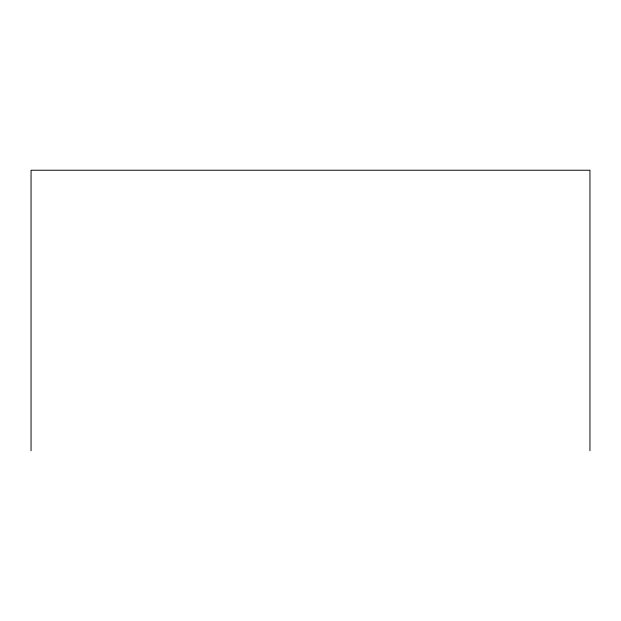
<?xml version="1.0" encoding="UTF-8"?>
<svg xmlns="http://www.w3.org/2000/svg" width="621" height="621" viewBox="0 0 621 621"><rect width="100%" height="100%" fill="white"/><g stroke="black" fill="none" stroke-linecap="round" stroke-linejoin="round"><path stroke-width="0.93" d="M589.95 450.761L589.95 170.239L31.05 170.239L31.05 450.761"/></g></svg>
